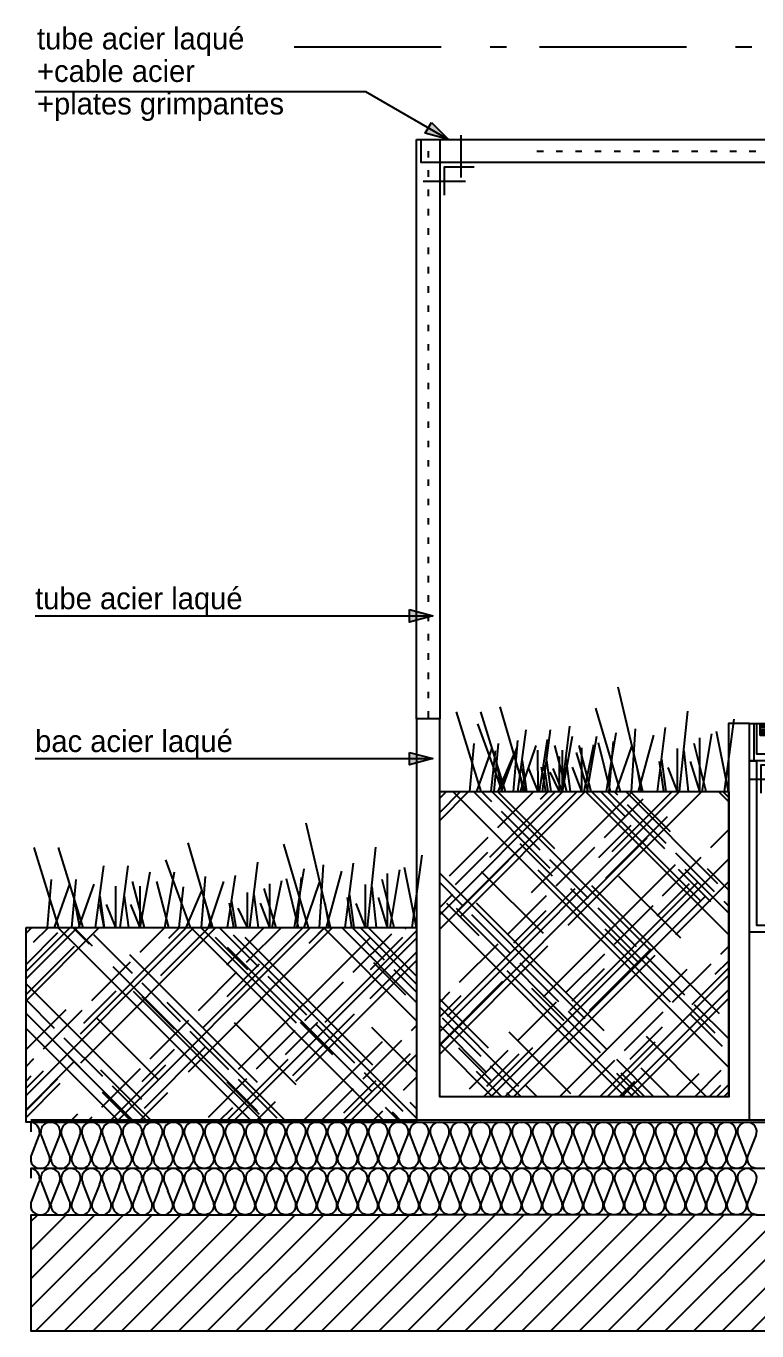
# Model space of a CAD drawing. Header units: centimetres. Extents: x 1724 to 19617, y -6503 to 8072.
# Drawn here: x 13300 to 13457.7, y 3565.7 to 3847.1 of the extents above; entities that cross this region are included whole.
import ezdxf

# ---------------------------------------------------------------- set-up
doc = ezdxf.new("R2010")
doc.units = ezdxf.units.CM
for name, pattern in [('Style de ligne -15', [2.08328, 1.25, -0.41656, 0.13886, -0.27786]), ('Style de ligne -27', [0.164042, 0.054681, -0.109361]), ('Style de ligne -6', [1.04164, 0.625, -0.20828, 0.06943, -0.13893])]:
    doc.linetypes.add(name, pattern=pattern)
for name, color, linetype in [('B GÈnÈral_Hatch', 252, 'Continuous'), ('B Général', 252, 'Continuous'), ('C ANNOTATIONS-prestations', 252, 'Continuous')]:
    doc.layers.add(name, color=color, linetype=linetype)
doc.styles.add('Eurostile', font='Eurosti.TTF')
pattern_1 = [(45, (-110308.095, 125967.714), (23.2127778, -1.9755556), [44.003255, -6.2861793]), (45, (-110311.675, 125960.923), (-3.5471004, -28.5556774), [18.858538, -31.4308964]), (45, (-110304.952, 125964.571), (2.5366326, -22.5391326), [40.349175, -45.500133]), (45, (-110306.49, 125959.935), (26.4003655, 1.2574122), [38.9743116, -11.3151227]), (45, (-110301.809, 125961.428), (12.5723586, -12.5723586), [11.7834461, -2.9458615]), (45, (-110300.237, 125959.856), (12.5723586, -12.5723586), [9.864344, -16.094456]), (45, (-110298.666, 125958.285), (12.5723586, -12.5723586), []), (45, (-110307.91, 125945.983), (12.5723586, -12.5723586), [66.775119, -54.634188]), (135, (-110301.674, 125964.504), (24.6944444, 4.1980556), [44.0034553, -6.286208]), (135, (-110296.241, 125955.614), (-29.6333333, 0.9877778), [18.8586237, -31.4310395]), (135, (-110307.354, 125963.022), (-6.6675, -21.731111), [40.349342, -45.5003215]), (135, (-110302.168, 125953.638), (24.941389, 3.7041667), [38.974489, -11.315174]), (135, (-110299.699, 125947.712), (16.7922222, 11.8533333), [11.7837306, -2.9459326]), (135, (-110304.39, 125949.44), (-15.8044444, -12.841111), [9.864344, -16.094456]), (135, (-110306.366, 125948.205), (18.0269444, 10.618611), []), (135, (-110303.65, 125941.538), (14.3227778, 14.5697222), [66.775315, -54.634348])]

# ---------------------------------------------------------------- blocks, each defined once
blk = doc.blocks.new('B n0.Groupe-126-1')
at = {"layer": 'B Général'}
for p, q in [((123669.01, -122315.02), (123663.7, -122297.06)), ((123676.98, -122315.02), (123678.73, -122301.16)), ((123686.63, -122315.02), (123688.75, -122302.53)), ((123666.58, -122315.02), (123667.49, -122304.21)), ((123668.1, -122315.02), (123671.44, -122305.28)), ((123681.31, -122315.02), (123681.31, -122305.73)), ((123687.54, -122315.02), (123684.95, -122304.66)), ((123678.88, -122315.02), (123677.97, -122308.01)), ((123673.57, -122315.02), (123672.66, -122309.84)), ((123681.31, -122315.02), (123679.34, -122309.84))]:
    blk.add_line(p, q, dxfattribs=at)
blk = doc.blocks.new('B n0.Groupe-127-1')
at = {"layer": 'B Général'}
for p, q in [((123673.82, -122315.02), (123668.5, -122292.53)), ((123681.79, -122315.02), (123683.54, -122297.67)), ((123691.43, -122315.01), (123693.56, -122299.38)), ((123671.39, -122315.02), (123672.3, -122301.48)), ((123672.91, -122315.02), (123676.25, -122302.82)), ((123686.12, -122315.02), (123686.12, -122303.39)), ((123692.34, -122315.01), (123689.76, -122302.05)), ((123683.69, -122315.02), (123682.78, -122306.25)), ((123678.38, -122315.02), (123677.46, -122308.54)), ((123686.12, -122315.02), (123684.14, -122308.54))]:
    blk.add_line(p, q, dxfattribs=at)
blk = doc.blocks.new('B n0.Groupe-128-1')
at = {"layer": 'B Général'}
for name in ['B n0.Groupe-127-1', 'B n0.Groupe-126-1']:
    blk.add_blockref(name, (0, 0), dxfattribs=at)
blk = doc.blocks.new('B n0.Groupe-129-1')
at = {"layer": 'B Général'}
for p, q in [((123643.56, -122315.02), (123638.24, -122300.43)), ((123651.53, -122315.02), (123653.27, -122303.77)), ((123641.13, -122315.02), (123642.04, -122306.24)), ((123662.08, -122315.02), (123659.5, -122306.61)), ((123661.17, -122315.02), (123663.29, -122304.88)), ((123642.65, -122315.02), (123645.99, -122307.11)), ((123653.43, -122315.02), (123652.51, -122309.33)), ((123655.86, -122315.02), (123655.85, -122307.48)), ((123648.11, -122315.02), (123647.2, -122310.82)), ((123655.86, -122315.02), (123653.88, -122310.82))]:
    blk.add_line(p, q, dxfattribs=at)
blk = doc.blocks.new('B n0.Groupe-130-1')
at = {"layer": 'B Général'}
for p, q in [((123648.37, -122315.02), (123643.05, -122296.75)), ((123656.34, -122315.02), (123658.08, -122300.93)), ((123645.94, -122315.02), (123646.84, -122304.03)), ((123665.98, -122315.02), (123668.1, -122302.32)), ((123647.45, -122315.02), (123650.79, -122305.11)), ((123660.66, -122315.02), (123660.66, -122305.57)), ((123666.89, -122315.02), (123664.31, -122304.49)), ((123652.92, -122315.02), (123652.01, -122309.76)), ((123658.23, -122315.02), (123657.32, -122307.9)), ((123660.66, -122315.02), (123658.69, -122309.75))]:
    blk.add_line(p, q, dxfattribs=at)
blk = doc.blocks.new('B n0.Groupe-131-1')
at = {"layer": 'B Général'}
for name in ['B n0.Groupe-130-1', 'B n0.Groupe-129-1']:
    blk.add_blockref(name, (0, 0), dxfattribs=at)
blk = doc.blocks.new('B n0.Groupe-132-1')
at = {"layer": 'B Général'}
for name in ['B n0.Groupe-128-1', 'B n0.Groupe-131-1']:
    blk.add_blockref(name, (0, 0), dxfattribs=at)
blk = doc.blocks.new('B n0.Groupe-133-1')
at = {"layer": 'B Général'}
for p, q in [((123615.12, -122315), (123609.81, -122297.77)), ((123623.09, -122315), (123624.84, -122301.71)), ((123632.73, -122315), (123634.86, -122303.02)), ((123612.69, -122315), (123613.6, -122304.63)), ((123614.21, -122315), (123617.55, -122305.65)), ((123627.42, -122315), (123627.42, -122306.09)), ((123633.65, -122315), (123631.06, -122305.07)), ((123624.99, -122315), (123624.08, -122308.28)), ((123619.68, -122315), (123618.77, -122310.03)), ((123627.42, -122315), (123625.45, -122310.03))]:
    blk.add_line(p, q, dxfattribs=at)
blk = doc.blocks.new('B n0.Groupe-134-1')
at = {"layer": 'B Général'}
for p, q in [((123615.12, -122315), (123609.81, -122297.77)), ((123623.09, -122315), (123624.84, -122301.71)), ((123632.73, -122315), (123634.86, -122303.02)), ((123612.69, -122315), (123613.6, -122304.63)), ((123614.21, -122315), (123617.55, -122305.65)), ((123627.42, -122315), (123627.42, -122306.09)), ((123633.65, -122315), (123631.06, -122305.07)), ((123624.99, -122315), (123624.08, -122308.28)), ((123619.68, -122315), (123618.77, -122310.03)), ((123627.42, -122315), (123625.45, -122310.03))]:
    blk.add_line(p, q, dxfattribs=at)
blk = doc.blocks.new('B n0.Groupe-135-1')
at = {"layer": 'B Général'}
for p, q in [((123620.39, -122315), (123615.07, -122297.77)), ((123628.36, -122315), (123630.1, -122301.71)), ((123638, -122315), (123640.12, -122303.02)), ((123617.96, -122315), (123618.87, -122304.63)), ((123619.48, -122315), (123622.81, -122305.65)), ((123632.68, -122315), (123632.68, -122306.09)), ((123638.91, -122315), (123636.33, -122305.07)), ((123630.26, -122315), (123629.34, -122308.28)), ((123624.94, -122315), (123624.03, -122310.03)), ((123632.68, -122315), (123630.71, -122310.03))]:
    blk.add_line(p, q, dxfattribs=at)
blk = doc.blocks.new('B n0.Groupe-136-1')
at = {"layer": 'B Général'}
for name in ['B n0.Groupe-133-1', 'B n0.Groupe-134-1', 'B n0.Groupe-135-1']:
    blk.add_blockref(name, (0, 0), dxfattribs=at)
blk = doc.blocks.new('B n0.Groupe-137-1')
at = {"layer": 'B Général'}
blk.add_blockref('B n0.Groupe-136-1', (0, 0), dxfattribs=at)
blk = doc.blocks.new('B n0.Groupe-138-1')
at = {"layer": 'B Général'}
for name in ['B n0.Groupe-132-1', 'B n0.Groupe-137-1']:
    blk.add_blockref(name, (0, 0), dxfattribs=at)
blk = doc.blocks.new('B n0.Groupe-139-1')
at = {"layer": 'B Général'}
blk.add_blockref('B n0.Groupe-138-1', (0, 0), dxfattribs=at)
blk = doc.blocks.new('B n0.Groupe-151-1')
at = {"layer": 'B Général'}
for p, q in [((124015.6, -122356.53), (123609.08, -122356.53)), ((124015.6, -122357.03), (123609.08, -122357.03))]:
    blk.add_line(p, q, dxfattribs=at)
at = {"layer": 'B Général', "linetype": 'Continuous'}
for p, q in [((123621.91, -122364.15), (123620.32, -122360.09)), ((123626.33, -122364.15), (123624.91, -122360.52)), ((123630.76, -122364.15), (123629.5, -122360.94)), ((123635.18, -122364.15), (123634.09, -122361.36)), ((123639.6, -122364.15), (123638.68, -122361.79)), ((124015.76, -122367.02), (123609.08, -122367.02)), ((123621.91, -122374.15), (123620.32, -122370.09)), ((123626.33, -122374.15), (123624.91, -122370.52)), ((123630.76, -122374.15), (123629.5, -122370.94)), ((123635.18, -122374.15), (123634.09, -122371.36)), ((123639.6, -122374.15), (123638.68, -122371.79))]:
    blk.add_line(p, q, dxfattribs=at)
at = {"layer": 'B Général', "linetype": 'Continuous', "flags": 128}
for points in [[(123610.99, -122359.23, 0.410088), (123609.08, -122357.01), (123609.08, -122359.06)], [(123615.35, -122359.63, 0.298823), (123614.63, -122357.46, 0.298823), (123612.35, -122357.24, 0.298823), (123611.25, -122359.26)], [(123619.63, -122360.03), (123619.7, -122359.85, 0.327385), (123619.07, -122357.46, 0.327385), (123616.59, -122357.35, 0.327385), (123615.74, -122359.67)], [(123623.9, -122360.42), (123624.12, -122359.85, 0.335878), (123623.44, -122357.42, 0.335878), (123620.91, -122357.42, 0.335878), (123620.23, -122359.85), (123620.32, -122360.09)], [(123628.17, -122360.82), (123628.54, -122359.85, 0.335878), (123627.86, -122357.42, 0.335878), (123625.34, -122357.42, 0.335878), (123624.65, -122359.85), (123624.91, -122360.52)], [(123632.43, -122361.21), (123632.97, -122359.85, 0.335878), (123632.28, -122357.42, 0.335878), (123629.76, -122357.42, 0.335878), (123629.07, -122359.85), (123629.5, -122360.94)], [(123636.7, -122361.61), (123637.39, -122359.85, 0.335878), (123636.7, -122357.42, 0.335878), (123634.18, -122357.42, 0.335878), (123633.5, -122359.85), (123634.09, -122361.36)], [(123640.97, -122362), (123641.81, -122359.85, 0.335878), (123641.13, -122357.42, 0.335878), (123638.6, -122357.42, 0.335878), (123637.92, -122359.85), (123638.68, -122361.79)], [(123694.04, -122362), (123694.88, -122359.85, 0.528335), (123692.93, -122357, 0.528335), (123690.99, -122359.85), (123692.67, -122364.15, -0.528335), (123690.72, -122367, -0.528335), (123688.77, -122364.15), (123690.46, -122359.85, 0.528335), (123688.51, -122357, 0.528335), (123686.56, -122359.85), (123688.25, -122364.15, -0.528335), (123686.3, -122367, -0.528335), (123684.35, -122364.15), (123686.03, -122359.85, 0.528335), (123684.09, -122357, 0.528335), (123682.14, -122359.85), (123683.82, -122364.15, -0.528335), (123681.88, -122367, -0.528335), (123679.93, -122364.15), (123681.61, -122359.85, 0.528335), (123679.67, -122357, 0.528335), (123677.72, -122359.85), (123679.4, -122364.15, -0.528335), (123677.45, -122367, -0.528335), (123675.51, -122364.15), (123677.19, -122359.85, 0.528335), (123675.24, -122357, 0.528335), (123673.3, -122359.85), (123674.98, -122364.15, -0.528335), (123673.03, -122367, -0.528335), (123671.09, -122364.15), (123672.77, -122359.85, 0.528335), (123670.82, -122357, 0.528335), (123668.87, -122359.85), (123670.56, -122364.15, -0.528335), (123668.61, -122367, -0.528335), (123666.66, -122364.15), (123668.35, -122359.85, 0.528335), (123666.4, -122357, 0.528335), (123664.45, -122359.85), (123666.13, -122364.15, -0.528335), (123664.19, -122367, -0.528335), (123662.24, -122364.15), (123663.92, -122359.85, 0.528335), (123661.98, -122357, 0.528335), (123660.03, -122359.85), (123661.71, -122364.15, -0.528335), (123659.77, -122367, -0.528335), (123657.82, -122364.15), (123659.5, -122359.85, 0.528335), (123657.55, -122357, 0.528335), (123655.61, -122359.85), (123657.29, -122364.15, -0.528335), (123655.34, -122367, -0.528335), (123653.4, -122364.15), (123655.08, -122359.85, 0.528335), (123653.13, -122357, 0.528335), (123651.18, -122359.85), (123652.87, -122364.15, -0.528335), (123650.92, -122367, -0.528335), (123648.97, -122364.15), (123650.66, -122359.85, 0.528335), (123648.71, -122357, 0.528335), (123646.76, -122359.85), (123648.44, -122364.15, -0.528335), (123646.5, -122367, -0.528335), (123644.55, -122364.15), (123646.23, -122359.85, 0.528335), (123644.29, -122357, 0.528335), (123642.34, -122359.85), (123644.02, -122364.15, -0.528335), (123642.08, -122367, -0.528335), (123640.13, -122364.15), (123641.81, -122359.85, 0.528335), (123639.86, -122357)], [(123747.11, -122362), (123747.95, -122359.85, 0.528335), (123746, -122357, 0.528335), (123744.05, -122359.85), (123745.74, -122364.15, -0.528335), (123743.79, -122367, -0.528335), (123741.84, -122364.15), (123743.53, -122359.85, 0.528335), (123741.58, -122357, 0.528335), (123739.63, -122359.85), (123741.31, -122364.15, -0.528335), (123739.37, -122367, -0.528335), (123737.42, -122364.15), (123739.1, -122359.85, 0.528335), (123737.16, -122357, 0.528335), (123735.21, -122359.85), (123736.89, -122364.15, -0.528335), (123734.95, -122367, -0.528335), (123733, -122364.15), (123734.68, -122359.85, 0.528335), (123732.73, -122357, 0.528335), (123730.79, -122359.85), (123732.47, -122364.15, -0.528335), (123730.52, -122367, -0.528335), (123728.58, -122364.15), (123730.26, -122359.85, 0.528335), (123728.31, -122357, 0.528335), (123726.36, -122359.85), (123728.05, -122364.15, -0.528335), (123726.1, -122367, -0.528335), (123724.15, -122364.15), (123725.84, -122359.85, 0.528335), (123723.89, -122357, 0.528335), (123721.94, -122359.85), (123723.62, -122364.15, -0.528335), (123721.68, -122367, -0.528335), (123719.73, -122364.15), (123721.41, -122359.85, 0.528335), (123719.47, -122357, 0.528335), (123717.52, -122359.85), (123719.2, -122364.15, -0.528335), (123717.26, -122367, -0.528335), (123715.31, -122364.15), (123716.99, -122359.85, 0.528335), (123715.04, -122357, 0.528335), (123713.1, -122359.85), (123714.78, -122364.15, -0.528335), (123712.83, -122367, -0.528335), (123710.89, -122364.15), (123712.57, -122359.85, 0.528335), (123710.62, -122357, 0.528335), (123708.68, -122359.85), (123710.36, -122364.15, -0.528335), (123708.41, -122367, -0.528335), (123706.46, -122364.15), (123708.15, -122359.85, 0.528335), (123706.2, -122357, 0.528335), (123704.25, -122359.85), (123705.94, -122364.15, -0.528335), (123703.99, -122367, -0.528335), (123702.04, -122364.15), (123703.72, -122359.85, 0.528335), (123701.78, -122357, 0.528335), (123699.83, -122359.85), (123701.51, -122364.15, -0.528335), (123699.57, -122367, -0.528335), (123697.62, -122364.15), (123699.3, -122359.85, 0.528335), (123697.36, -122357, 0.528335), (123695.41, -122359.85), (123697.09, -122364.15, -0.528335), (123695.14, -122367, -0.528335), (123693.2, -122364.15), (123694.88, -122359.85, 0.528335), (123692.93, -122357)], [(123765.9, -122367, -0.528335), (123763.95, -122364.15), (123765.64, -122359.85, 0.528335), (123763.69, -122357, 0.528335), (123761.74, -122359.85), (123763.43, -122364.15, -0.528335), (123761.48, -122367, -0.528335), (123759.53, -122364.15), (123761.21, -122359.85, 0.528335), (123759.27, -122357, 0.528335), (123757.32, -122359.85), (123759, -122364.15, -0.528335), (123757.06, -122367, -0.528335), (123755.11, -122364.15), (123756.79, -122359.85, 0.528335), (123754.85, -122357, 0.528335), (123752.9, -122359.85), (123754.58, -122364.15, -0.528335), (123752.63, -122367, -0.528335), (123750.69, -122364.15), (123752.37, -122359.85, 0.528335), (123750.42, -122357, 0.528335), (123748.48, -122359.85), (123750.16, -122364.15, -0.528335), (123748.21, -122367, -0.528335), (123746.27, -122364.15), (123747.95, -122359.85, 0.528335), (123746, -122357)], [(123610.99, -122359.23, -0.076443), (123610.85, -122359.85), (123609.17, -122364.15, 0.037738), (123609.08, -122364.45), (123609.08, -122365.37, 0.281471), (123610.6, -122366.93, 0.281471), (123612.69, -122366.29, 0.281471), (123613.07, -122364.15), (123611.38, -122359.85)], [(123611.38, -122359.85, -0.073635), (123611.25, -122359.26)], [(123615.35, -122359.63, -0.027492), (123615.28, -122359.85), (123613.59, -122364.15, 0.335878), (123614.28, -122366.58, 0.335878), (123616.8, -122366.58, 0.335878), (123617.49, -122364.15), (123615.81, -122359.85)], [(123615.81, -122359.85, -0.022958), (123615.74, -122359.67)], [(123619.63, -122360.03), (123618.02, -122364.15, 0.335878), (123618.7, -122366.58, 0.335878), (123621.23, -122366.58, 0.335878), (123621.91, -122364.15)], [(123623.9, -122360.42), (123622.44, -122364.15, 0.335878), (123623.12, -122366.58, 0.335878), (123625.65, -122366.58, 0.335878), (123626.33, -122364.15)], [(123628.17, -122360.82), (123626.86, -122364.15, 0.335878), (123627.55, -122366.58, 0.335878), (123630.07, -122366.58, 0.335878), (123630.76, -122364.15)], [(123632.43, -122361.21), (123631.28, -122364.15, 0.335878), (123631.97, -122366.58, 0.335878), (123634.49, -122366.58, 0.335878), (123635.18, -122364.15)], [(123636.7, -122361.61), (123635.71, -122364.15, 0.335878), (123636.39, -122366.58, 0.335878), (123638.92, -122366.58, 0.335878), (123639.6, -122364.15)], [(123610.99, -122369.23, 0.410088), (123609.08, -122367.01), (123609.08, -122369.06)], [(123615.35, -122369.63, 0.298823), (123614.63, -122367.46, 0.298823), (123612.35, -122367.24, 0.298823), (123611.25, -122369.26)], [(123619.63, -122370.03), (123619.7, -122369.85, 0.327385), (123619.07, -122367.46, 0.327385), (123616.59, -122367.35, 0.327385), (123615.74, -122369.67)], [(123623.9, -122370.42), (123624.12, -122369.85, 0.335878), (123623.44, -122367.42, 0.335878), (123620.91, -122367.42, 0.335878), (123620.23, -122369.85), (123620.32, -122370.09)], [(123628.17, -122370.82), (123628.54, -122369.85, 0.335878), (123627.86, -122367.42, 0.335878), (123625.34, -122367.42, 0.335878), (123624.65, -122369.85), (123624.91, -122370.52)], [(123632.43, -122371.21), (123632.97, -122369.85, 0.335878), (123632.28, -122367.42, 0.335878), (123629.76, -122367.42, 0.335878), (123629.07, -122369.85), (123629.5, -122370.94)], [(123636.7, -122371.61), (123637.39, -122369.85, 0.335878), (123636.7, -122367.42, 0.335878), (123634.18, -122367.42, 0.335878), (123633.5, -122369.85), (123634.09, -122371.36)], [(123640.97, -122372), (123641.81, -122369.85, 0.335878), (123641.13, -122367.42, 0.335878), (123638.6, -122367.42, 0.335878), (123637.92, -122369.85), (123638.68, -122371.79)], [(123694.04, -122372), (123694.88, -122369.85, 0.528335), (123692.93, -122367, 0.528335), (123690.99, -122369.85), (123692.67, -122374.15, -0.528335), (123690.72, -122377, -0.528335), (123688.77, -122374.15), (123690.46, -122369.85, 0.528335), (123688.51, -122367, 0.528335), (123686.56, -122369.85), (123688.25, -122374.15, -0.528335), (123686.3, -122377, -0.528335), (123684.35, -122374.15), (123686.03, -122369.85, 0.528335), (123684.09, -122367, 0.528335), (123682.14, -122369.85), (123683.82, -122374.15, -0.528335), (123681.88, -122377, -0.528335), (123679.93, -122374.15), (123681.61, -122369.85, 0.528335), (123679.67, -122367, 0.528335), (123677.72, -122369.85), (123679.4, -122374.15, -0.528335), (123677.45, -122377, -0.528335), (123675.51, -122374.15), (123677.19, -122369.85, 0.528335), (123675.24, -122367, 0.528335), (123673.3, -122369.85), (123674.98, -122374.15, -0.528335), (123673.03, -122377, -0.528335), (123671.09, -122374.15), (123672.77, -122369.85, 0.528335), (123670.82, -122367, 0.528335), (123668.87, -122369.85), (123670.56, -122374.15, -0.528335), (123668.61, -122377, -0.528335), (123666.66, -122374.15), (123668.35, -122369.85, 0.528335), (123666.4, -122367, 0.528335), (123664.45, -122369.85), (123666.13, -122374.15, -0.528335), (123664.19, -122377, -0.528335), (123662.24, -122374.15), (123663.92, -122369.85, 0.528335), (123661.98, -122367, 0.528335), (123660.03, -122369.85), (123661.71, -122374.15, -0.528335), (123659.77, -122377, -0.528335), (123657.82, -122374.15), (123659.5, -122369.85, 0.528335), (123657.55, -122367, 0.528335), (123655.61, -122369.85), (123657.29, -122374.15, -0.528335), (123655.34, -122377, -0.528335), (123653.4, -122374.15), (123655.08, -122369.85, 0.528335), (123653.13, -122367, 0.528335), (123651.18, -122369.85), (123652.87, -122374.15, -0.528335), (123650.92, -122377, -0.528335), (123648.97, -122374.15), (123650.66, -122369.85, 0.528335), (123648.71, -122367, 0.528335), (123646.76, -122369.85), (123648.44, -122374.15, -0.528335), (123646.5, -122377, -0.528335), (123644.55, -122374.15), (123646.23, -122369.85, 0.528335), (123644.29, -122367, 0.528335), (123642.34, -122369.85), (123644.02, -122374.15, -0.528335), (123642.08, -122377, -0.528335), (123640.13, -122374.15), (123641.81, -122369.85, 0.528335), (123639.86, -122367)], [(123747.11, -122372), (123747.95, -122369.85, 0.528335), (123746, -122367, 0.528335), (123744.05, -122369.85), (123745.74, -122374.15, -0.528335), (123743.79, -122377, -0.528335), (123741.84, -122374.15), (123743.53, -122369.85, 0.528335), (123741.58, -122367, 0.528335), (123739.63, -122369.85), (123741.31, -122374.15, -0.528335), (123739.37, -122377, -0.528335), (123737.42, -122374.15), (123739.1, -122369.85, 0.528335), (123737.16, -122367, 0.528335), (123735.21, -122369.85), (123736.89, -122374.15, -0.528335), (123734.95, -122377, -0.528335), (123733, -122374.15), (123734.68, -122369.85, 0.528335), (123732.73, -122367, 0.528335), (123730.79, -122369.85), (123732.47, -122374.15, -0.528335), (123730.52, -122377, -0.528335), (123728.58, -122374.15), (123730.26, -122369.85, 0.528335), (123728.31, -122367, 0.528335), (123726.36, -122369.85), (123728.05, -122374.15, -0.528335), (123726.1, -122377, -0.528335), (123724.15, -122374.15), (123725.84, -122369.85, 0.528335), (123723.89, -122367, 0.528335), (123721.94, -122369.85), (123723.62, -122374.15, -0.528335), (123721.68, -122377, -0.528335), (123719.73, -122374.15), (123721.41, -122369.85, 0.528335), (123719.47, -122367, 0.528335), (123717.52, -122369.85), (123719.2, -122374.15, -0.528335), (123717.26, -122377, -0.528335), (123715.31, -122374.15), (123716.99, -122369.85, 0.528335), (123715.04, -122367, 0.528335), (123713.1, -122369.85), (123714.78, -122374.15, -0.528335), (123712.83, -122377, -0.528335), (123710.89, -122374.15), (123712.57, -122369.85, 0.528335), (123710.62, -122367, 0.528335), (123708.68, -122369.85), (123710.36, -122374.15, -0.528335), (123708.41, -122377, -0.528335), (123706.46, -122374.15), (123708.15, -122369.85, 0.528335), (123706.2, -122367, 0.528335), (123704.25, -122369.85), (123705.94, -122374.15, -0.528335), (123703.99, -122377, -0.528335), (123702.04, -122374.15), (123703.72, -122369.85, 0.528335), (123701.78, -122367, 0.528335), (123699.83, -122369.85), (123701.51, -122374.15, -0.528335), (123699.57, -122377, -0.528335), (123697.62, -122374.15), (123699.3, -122369.85, 0.528335), (123697.36, -122367, 0.528335), (123695.41, -122369.85), (123697.09, -122374.15, -0.528335), (123695.14, -122377, -0.528335), (123693.2, -122374.15), (123694.88, -122369.85, 0.528335), (123692.93, -122367)], [(123765.9, -122377, -0.528335), (123763.95, -122374.15), (123765.64, -122369.85, 0.528335), (123763.69, -122367, 0.528335), (123761.74, -122369.85), (123763.43, -122374.15, -0.528335), (123761.48, -122377, -0.528335), (123759.53, -122374.15), (123761.21, -122369.85, 0.528335), (123759.27, -122367, 0.528335), (123757.32, -122369.85), (123759, -122374.15, -0.528335), (123757.06, -122377, -0.528335), (123755.11, -122374.15), (123756.79, -122369.85, 0.528335), (123754.85, -122367, 0.528335), (123752.9, -122369.85), (123754.58, -122374.15, -0.528335), (123752.63, -122377, -0.528335), (123750.69, -122374.15), (123752.37, -122369.85, 0.528335), (123750.42, -122367, 0.528335), (123748.48, -122369.85), (123750.16, -122374.15, -0.528335), (123748.21, -122377, -0.528335), (123746.27, -122374.15), (123747.95, -122369.85, 0.528335), (123746, -122367)], [(123610.99, -122369.23, -0.076443), (123610.85, -122369.85), (123609.17, -122374.15, 0.037738), (123609.08, -122374.45), (123609.08, -122375.37, 0.281471), (123610.6, -122376.93, 0.281471), (123612.69, -122376.29, 0.281471), (123613.07, -122374.15), (123611.38, -122369.85)], [(123611.38, -122369.85, -0.073635), (123611.25, -122369.26)], [(123615.35, -122369.63, -0.027492), (123615.28, -122369.85), (123613.59, -122374.15, 0.335878), (123614.28, -122376.58, 0.335878), (123616.8, -122376.58, 0.335878), (123617.49, -122374.15), (123615.81, -122369.85)], [(123615.81, -122369.85, -0.022958), (123615.74, -122369.67)], [(123619.63, -122370.03), (123618.02, -122374.15, 0.335878), (123618.7, -122376.58, 0.335878), (123621.23, -122376.58, 0.335878), (123621.91, -122374.15)], [(123623.9, -122370.42), (123622.44, -122374.15, 0.335878), (123623.12, -122376.58, 0.335878), (123625.65, -122376.58, 0.335878), (123626.33, -122374.15)], [(123628.17, -122370.82), (123626.86, -122374.15, 0.335878), (123627.55, -122376.58, 0.335878), (123630.07, -122376.58, 0.335878), (123630.76, -122374.15)], [(123632.43, -122371.21), (123631.28, -122374.15, 0.335878), (123631.97, -122376.58, 0.335878), (123634.49, -122376.58, 0.335878), (123635.18, -122374.15)], [(123636.7, -122371.61), (123635.71, -122374.15, 0.335878), (123636.39, -122376.58, 0.335878), (123638.92, -122376.58, 0.335878), (123639.6, -122374.15)]]:
    blk.add_lwpolyline(points, format="xyb", dxfattribs=at)
blk = doc.blocks.new('B n0.Groupe-152-1')
at = {"layer": 'B Général', "linetype": 'Continuous', "flags": 128}
blk.add_lwpolyline([(123788.78, -122273.52), (123792.78, -122273.52), (123792.78, -122277.52), (123788.78, -122277.52)], close=True, dxfattribs=at)
blk = doc.blocks.new('B n0.Groupe-153-1')
at = {"layer": 'B Général', "linetype": 'Continuous', "flags": 128}
blk.add_lwpolyline([(123818.78, -122273.52), (123822.78, -122273.52), (123822.78, -122277.52), (123818.78, -122277.52)], close=True, dxfattribs=at)
blk = doc.blocks.new('B n0.Groupe-154-1')
at = {"layer": 'B Général', "linetype": 'Continuous', "flags": 128}
blk.add_lwpolyline([(123848.78, -122273.52), (123852.78, -122273.52), (123852.78, -122277.52), (123848.78, -122277.52)], close=True, dxfattribs=at)
blk = doc.blocks.new('B n0.Groupe-155-1')
at = {"layer": 'B Général', "linetype": 'Continuous', "flags": 128}
blk.add_lwpolyline([(123878.78, -122273.52), (123882.78, -122273.52), (123882.78, -122277.52), (123878.78, -122277.52)], close=True, dxfattribs=at)
blk = doc.blocks.new('B n0.Groupe-156-1')
at = {"layer": 'B Général', "linetype": 'Continuous', "flags": 128}
blk.add_lwpolyline([(123908.78, -122273.52), (123912.78, -122273.52), (123912.78, -122277.52), (123908.78, -122277.52)], close=True, dxfattribs=at)
blk = doc.blocks.new('B n0.Groupe-157-1')
at = {"layer": 'B Général', "linetype": 'Continuous', "flags": 128}
blk.add_lwpolyline([(123938.78, -122273.52), (123942.78, -122273.52), (123942.78, -122277.52), (123938.78, -122277.52)], close=True, dxfattribs=at)
blk = doc.blocks.new('B n0.Groupe-158-1')
at = {"layer": 'B Général', "linetype": 'Continuous', "flags": 128}
blk.add_lwpolyline([(123968.78, -122273.52), (123972.78, -122273.52), (123972.78, -122277.52), (123968.78, -122277.52)], close=True, dxfattribs=at)
blk = doc.blocks.new('B n0.Groupe-159-1')
at = {"layer": 'B Général', "linetype": 'Continuous', "flags": 128}
blk.add_lwpolyline([(123998.78, -122273.52), (124002.78, -122273.52), (124002.78, -122277.52), (123998.78, -122277.52)], close=True, dxfattribs=at)
blk = doc.blocks.new('B n0.Groupe-160-1')
at = {"layer": 'B GÈnÈral_Hatch', "linetype": 'Continuous'}
h = blk.add_hatch(dxfattribs=at)
h.set_pattern_fill('BOIS FIL HOR', color=256, style=0, pattern_type=2)
h.set_pattern_definition([(0, (0.52917, -0.70556), (0.3527777774, -0.4409722222), [])])
h.paths.add_polyline_path([(123766.49, -122271.02), (124012.64, -122271.02), (124012.64, -122273.52), (123766.49, -122273.52)])
at = {"layer": 'B Général', "linetype": 'Continuous'}
for p, q in [((123770.33, -122282.22), (123770.33, -122277.52)), ((124008.06, -122282.22), (124008.06, -122277.52)), ((123764.2, -122283.04), (123767.81, -122283.04)), ((124014.2, -122283.04), (124010.59, -122283.04))]:
    blk.add_line(p, q, dxfattribs=at)
at = {"layer": 'B Général', "linetype": 'Continuous', "flags": 128}
for points in [[(124014.2, -122279.02), (123764.2, -122279.02), (123764.2, -122271.02), (123765.7, -122271.02), (123765.7, -122277.52), (124014.2, -122277.52)], [(123765.2, -122271.02), (124014.2, -122271.02), (124014.2, -122279.02), (123765.2, -122279.02)], [(123766.49, -122271.02), (124012.64, -122271.02), (124012.64, -122273.52), (123766.49, -122273.52)], [(123766.49, -122271.02), (124012.64, -122271.02), (124012.64, -122273.52), (123766.49, -122273.52)], [(124012.7, -122271.02), (124014.2, -122271.02), (124014.2, -122279.02), (124012.7, -122279.02)], [(123784.2, -122314.52), (123784.2, -122316.02), (123764.2, -122316.02), (123764.2, -122279.02), (123765.7, -122279.02), (123765.7, -122314.52)], [(124014.2, -122316.02), (123994.2, -122316.02), (123994.2, -122314.52), (124012.7, -122314.52), (124012.7, -122279.02), (124014.2, -122279.02)]]:
    blk.add_lwpolyline(points, close=True, dxfattribs=at)
for points in [[(123773.13, -122280.02), (123766.7, -122280.02), (123766.7, -122286.06)], [(124005.26, -122280.02), (124011.7, -122280.02), (124011.7, -122286.06)]]:
    blk.add_lwpolyline(points, dxfattribs=at)
at = {"layer": 'B Général'}
for name in ['B n0.Groupe-152-1', 'B n0.Groupe-153-1', 'B n0.Groupe-154-1', 'B n0.Groupe-155-1', 'B n0.Groupe-156-1', 'B n0.Groupe-157-1', 'B n0.Groupe-158-1', 'B n0.Groupe-159-1']:
    blk.add_blockref(name, (0, 0), dxfattribs=at)
blk = doc.blocks.new('B n0.Groupe-161-1')
at = {"layer": 'B Général'}
for p, q in [((123736.37, -122285.69), (123731.05, -122267.73)), ((123744.34, -122285.69), (123746.08, -122271.83)), ((123753.98, -122285.69), (123756.1, -122273.2)), ((123733.94, -122285.69), (123734.85, -122274.88)), ((123735.45, -122285.69), (123738.79, -122275.95)), ((123754.89, -122285.68), (123752.31, -122275.33)), ((123746.23, -122285.69), (123745.32, -122278.68)), ((123748.66, -122285.69), (123748.66, -122276.4)), ((123740.92, -122285.69), (123740.01, -122280.51)), ((123748.66, -122285.69), (123746.69, -122280.51))]:
    blk.add_line(p, q, dxfattribs=at)
blk = doc.blocks.new('B n0.Groupe-162-1')
at = {"layer": 'B Général'}
for p, q in [((123741.17, -122285.69), (123735.86, -122263.2)), ((123749.14, -122285.69), (123750.89, -122268.34)), ((123758.79, -122285.68), (123760.91, -122270.05)), ((123738.74, -122285.69), (123739.65, -122272.15)), ((123759.7, -122285.68), (123757.11, -122272.72)), ((123740.26, -122285.69), (123743.6, -122273.49)), ((123753.47, -122285.69), (123753.47, -122274.06)), ((123751.04, -122285.69), (123750.13, -122276.92)), ((123745.73, -122285.69), (123744.82, -122279.21)), ((123753.47, -122285.69), (123751.5, -122279.21))]:
    blk.add_line(p, q, dxfattribs=at)
blk = doc.blocks.new('B n0.Groupe-163-1')
at = {"layer": 'B Général'}
for name in ['B n0.Groupe-162-1', 'B n0.Groupe-161-1']:
    blk.add_blockref(name, (0, 0), dxfattribs=at)
blk = doc.blocks.new('B n0.Groupe-164-1')
at = {"layer": 'B Général'}
for p, q in [((123710.91, -122285.69), (123705.59, -122271.1)), ((123718.88, -122285.69), (123720.62, -122274.44)), ((123728.52, -122285.69), (123730.65, -122275.55)), ((123708.48, -122285.69), (123709.39, -122276.91)), ((123710, -122285.69), (123713.34, -122277.78)), ((123723.21, -122285.69), (123723.21, -122278.15)), ((123729.43, -122285.69), (123726.85, -122277.28)), ((123715.46, -122285.69), (123714.55, -122281.49)), ((123720.78, -122285.69), (123719.87, -122280)), ((123723.21, -122285.69), (123721.23, -122281.49))]:
    blk.add_line(p, q, dxfattribs=at)
blk = doc.blocks.new('B n0.Groupe-165-1')
at = {"layer": 'B Général'}
for p, q in [((123715.72, -122285.69), (123710.4, -122267.42)), ((123723.69, -122285.69), (123725.43, -122271.6)), ((123733.33, -122285.69), (123735.45, -122272.99)), ((123713.29, -122285.69), (123714.2, -122274.7)), ((123714.81, -122285.69), (123718.14, -122275.78)), ((123734.24, -122285.69), (123731.66, -122275.16)), ((123725.59, -122285.69), (123724.67, -122278.57)), ((123728.02, -122285.69), (123728.01, -122276.24)), ((123720.27, -122285.69), (123719.36, -122280.43)), ((123728.02, -122285.69), (123726.04, -122280.42))]:
    blk.add_line(p, q, dxfattribs=at)
blk = doc.blocks.new('B n0.Groupe-166-1')
at = {"layer": 'B Général'}
for name in ['B n0.Groupe-165-1', 'B n0.Groupe-164-1']:
    blk.add_blockref(name, (0, 0), dxfattribs=at)
blk = doc.blocks.new('B n0.Groupe-167-1')
at = {"layer": 'B Général'}
for name in ['B n0.Groupe-163-1', 'B n0.Groupe-166-1']:
    blk.add_blockref(name, (0, 0), dxfattribs=at)
blk = doc.blocks.new('B n0.Groupe-168-1')
at = {"layer": 'B Général'}
for p, q in [((123706.28, -122285.68), (123700.96, -122268.45)), ((123714.25, -122285.68), (123715.99, -122272.39)), ((123703.85, -122285.68), (123704.76, -122275.32)), ((123724.8, -122285.68), (123722.22, -122275.75)), ((123723.89, -122285.68), (123726.01, -122273.71)), ((123705.37, -122285.68), (123708.71, -122276.34)), ((123718.58, -122285.68), (123718.57, -122276.77)), ((123710.83, -122285.68), (123709.92, -122280.72)), ((123716.15, -122285.68), (123715.23, -122278.97)), ((123718.58, -122285.68), (123716.6, -122280.72))]:
    blk.add_line(p, q, dxfattribs=at)
blk = doc.blocks.new('B n0.Groupe-169-1')
at = {"layer": 'B Général'}
for p, q in [((123706.28, -122285.68), (123700.96, -122268.45)), ((123714.25, -122285.68), (123715.99, -122272.39)), ((123703.85, -122285.68), (123704.76, -122275.32)), ((123724.8, -122285.68), (123722.22, -122275.75)), ((123723.89, -122285.68), (123726.01, -122273.71)), ((123705.37, -122285.68), (123708.71, -122276.34)), ((123718.58, -122285.68), (123718.57, -122276.77)), ((123710.83, -122285.68), (123709.92, -122280.72)), ((123716.15, -122285.68), (123715.23, -122278.97)), ((123718.58, -122285.68), (123716.6, -122280.72))]:
    blk.add_line(p, q, dxfattribs=at)
blk = doc.blocks.new('B n0.Groupe-170-1')
at = {"layer": 'B Général'}
for p, q in [((123711.54, -122285.68), (123706.22, -122268.45)), ((123719.51, -122285.68), (123721.26, -122272.39)), ((123709.11, -122285.68), (123710.02, -122275.32)), ((123730.06, -122285.68), (123727.48, -122275.75)), ((123729.15, -122285.68), (123731.28, -122273.71)), ((123710.63, -122285.68), (123713.97, -122276.34)), ((123723.84, -122285.68), (123723.84, -122276.77)), ((123716.1, -122285.68), (123715.18, -122280.72)), ((123721.41, -122285.68), (123720.5, -122278.96)), ((123723.84, -122285.68), (123721.87, -122280.72))]:
    blk.add_line(p, q, dxfattribs=at)
blk = doc.blocks.new('B n0.Groupe-171-1')
at = {"layer": 'B Général'}
for name in ['B n0.Groupe-168-1', 'B n0.Groupe-169-1', 'B n0.Groupe-170-1']:
    blk.add_blockref(name, (0, 0), dxfattribs=at)
blk = doc.blocks.new('B n0.Groupe-172-1')
at = {"layer": 'B Général'}
blk.add_blockref('B n0.Groupe-171-1', (0, 0), dxfattribs=at)
blk = doc.blocks.new('B n0.Groupe-173-1')
at = {"layer": 'B Général'}
for name in ['B n0.Groupe-167-1', 'B n0.Groupe-172-1']:
    blk.add_blockref(name, (0, 0), dxfattribs=at)
blk = doc.blocks.new('B n0.Groupe-174-1')
at = {"layer": 'B GÈnÈral_Hatch', "linetype": 'Continuous'}
for points in [[(123695.57, -122141.36), (123699.23, -122145.02), (123694.23, -122143.68)], [(123690.85, -122246.43), (123695.85, -122247.77), (123690.85, -122249.11)], [(123690.85, -122277.23), (123695.85, -122278.57), (123690.85, -122279.91)]]:
    blk.add_hatch(color=250, dxfattribs=at).paths.add_polyline_path(points)
at = {"layer": 'B Général', "linetype": 'Continuous'}
for p, q in [((123610.04, -122247.77), (123695.85, -122247.77)), ((123610.04, -122278.57), (123695.85, -122278.57))]:
    blk.add_line(p, q, dxfattribs=at)
at = {"layer": 'B Général', "linetype": 'Continuous', "flags": 128}
blk.add_lwpolyline([(123610.04, -122134.68), (123681.34, -122134.68), (123699.23, -122145.02)], dxfattribs=at)
for points in [[(123695.57, -122141.36), (123699.23, -122145.02), (123694.23, -122143.68)], [(123690.85, -122246.43), (123695.85, -122247.77), (123690.85, -122249.11)], [(123690.85, -122277.23), (123695.85, -122278.57), (123690.85, -122279.91)]]:
    blk.add_lwpolyline(points, close=True, dxfattribs=at)
at = {"layer": 'C ANNOTATIONS-prestations', "char_height": 4.7037, "attachment_point": 7, "line_spacing_factor": 0.894578, "style": 'Eurostile'}
for s, insert, width in [('tube acier laqué\\P+cable acier \\P+plates grimpantes', (123610.44, -122141.06), 78.0262), ('tube acier laqué', (123610.04, -122247.77), 62.5), ('bac acier laqué', (123610.04, -122278.57), 78.5)]:
    blk.add_mtext(s, dxfattribs=dict(at, insert=insert, width=width))

msp = doc.modelspace()

# ---------------------------------------------------------------- hatches: boundary and pattern name
at = {"layer": 'B GÈnÈral_Hatch', "linetype": 'Continuous'}
h = msp.add_hatch(dxfattribs=at)
h.set_pattern_fill('H_VEGETAL 3', color=256, style=0, pattern_type=2)
h.set_pattern_definition(pattern_1)
h.paths.add_polyline_path([(13389.254, 3682.03), (13451.656, 3682.03), (13451.656, 3616.188), (13389.254, 3616.188)])
h = msp.add_hatch(dxfattribs=at)
h.set_pattern_fill('H_VEGETAL 3', color=256, style=0, pattern_type=2)
h.set_pattern_definition(pattern_1)
h.paths.add_polyline_path([(13299.985, 3652.696), (13384.254, 3652.696), (13384.254, 3610.726), (13299.985, 3610.726)])
h = msp.add_hatch(dxfattribs=at)
h.set_pattern_fill('45_0_15_52', color=256, style=0, pattern_type=2)
h.set_pattern_definition([(45, (-110308.0948, 125967.714), (3.52777777, -2.64583333), [])])
h.paths.add_polyline_path([(13717.666, 3625.715), (13707.687, 3625.715), (13707.683, 3590.696), (13457.602, 3590.696), (13457.602, 3590.715), (13385.254, 3590.715), (13385.254, 3590.696), (13300.985, 3590.696), (13300.985, 3565.696), (13717.709, 3565.696)])

# ---------------------------------------------------------------- linework, layer by layer
at = {"layer": 'B Général', "linetype": 'Style de ligne -15', "ltscale": 25.4}
msp.add_line((13357.849, 3842.696), (13768.592, 3842.696), dxfattribs=at)
at = {"layer": 'B Général', "linetype": 'Style de ligne -6', "ltscale": 25.4}
for p, q in [((13393.891, 3814.496), (13393.891, 3823.602)), ((13385.701, 3813.673), (13394.806, 3813.673))]:
    msp.add_line(p, q, dxfattribs=at)
at = {"layer": 'B Général', "linetype": 'Style de ligne -27', "ltscale": 25.4}
for p, q in [((13386.754, 3820.196), (13386.754, 3697.696)), ((13410.241, 3820.196), (13705.151, 3820.196))]:
    msp.add_line(p, q, dxfattribs=at)
at = {"layer": 'B Général', "linetype": 'Continuous', "flags": 128}
for points in [[(13384.254, 3822.696), (13389.254, 3822.696), (13389.254, 3697.696), (13384.254, 3697.696)], [(13707.656, 3822.696), (13707.656, 3817.696), (13385.254, 3817.696), (13385.254, 3822.696)], [(13384.254, 3697.696), (13384.254, 3611.188), (13456.102, 3611.188), (13456.102, 3696.696), (13451.602, 3696.696), (13451.602, 3616.188), (13389.254, 3616.188), (13389.254, 3697.696)], [(13389.254, 3682.03), (13451.656, 3682.03), (13451.656, 3616.188), (13389.254, 3616.188)], [(13299.985, 3652.696), (13384.254, 3652.696), (13384.254, 3610.726), (13299.985, 3610.726)], [(13717.666, 3625.715), (13707.687, 3625.715), (13707.683, 3590.696), (13457.602, 3590.696), (13457.602, 3590.715), (13385.254, 3590.715), (13385.254, 3590.696), (13300.985, 3590.696), (13300.985, 3565.696), (13717.709, 3565.696)]]:
    msp.add_lwpolyline(points, close=True, dxfattribs=at)
msp.add_lwpolyline([(13396.687, 3816.696), (13390.254, 3816.696), (13390.254, 3810.65)], dxfattribs=at)

# ---------------------------------------------------------------- block references
at = {"layer": 'B Général'}
for name in ['B n0.Groupe-174-1', 'B n0.Groupe-173-1', 'B n0.Groupe-160-1', 'B n0.Groupe-139-1', 'B n0.Groupe-151-1']:
    msp.add_blockref(name, (-110308.095, 125967.714), dxfattribs=at)

doc.saveas('drawing.dxf')
